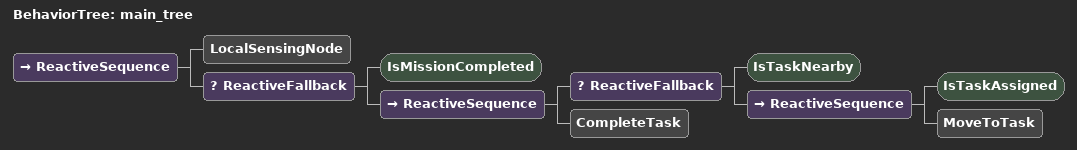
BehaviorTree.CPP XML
<?xml version="1.0" ?>
<root BTCPP_format="4">
  <BehaviorTree ID="main_tree">
    <ReactiveSequence>
      <LocalSensingNode/>
      <ReactiveFallback>
        <IsMissionCompleted/>
        <ReactiveSequence>
          <ReactiveFallback>
            <IsTaskNearby/>
            <ReactiveSequence>
              <IsTaskAssigned/>
              <MoveToTask/>
            </ReactiveSequence>
          </ReactiveFallback>
          <CompleteTask/>
        </ReactiveSequence>
      </ReactiveFallback>
    </ReactiveSequence>
  </BehaviorTree>

</root>
